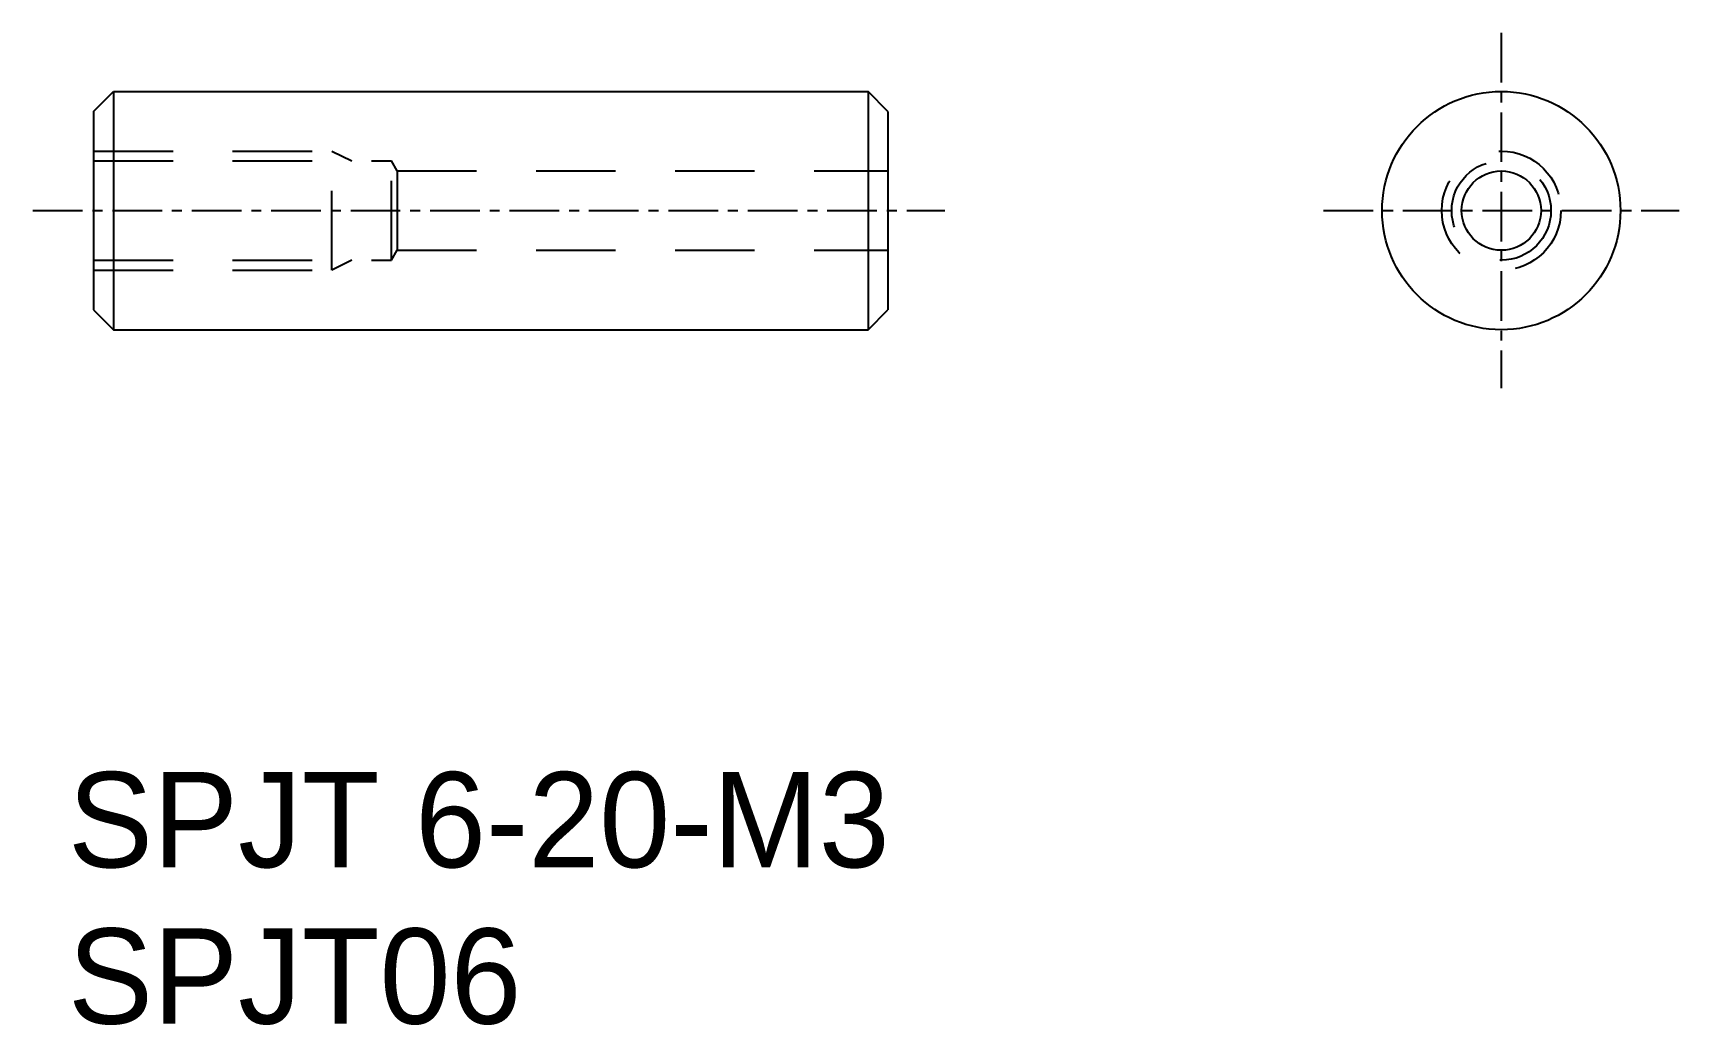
# Model space of a CAD drawing. Extents: x 321.9 to 363.4, y 121 to 146.
import ezdxf

# ---------------------------------------------------------------- set-up
doc = ezdxf.new("R2010")
doc.units = 0
doc.linetypes.add('CENTER', pattern=[2, 1.25, -0.25, 0.25, -0.25])
doc.linetypes.add('DASHED', pattern=[3.5, 2, -1.5])
doc.layers.get('0').update_dxf_attribs({"linetype": 'CONTINUOUS'})
doc.layers.add('CENTER', color=1, linetype='CENTER')

msp = doc.modelspace()

# ---------------------------------------------------------------- linework, layer by layer
at = {"color": 7, "linetype": 'CONTINUOUS'}
for p, q in [((323.461, 144.009), (323.961, 144.509)), ((323.961, 144.509), (323.961, 138.509)), ((323.961, 144.509), (342.961, 144.509)), ((342.961, 144.509), (342.961, 138.509)), ((343.461, 144.009), (342.961, 144.509)), ((323.461, 144.009), (323.461, 139.009)), ((343.461, 144.009), (343.461, 139.009)), ((323.461, 139.009), (323.961, 138.509)), ((342.961, 138.509), (343.461, 139.009)), ((323.961, 138.509), (342.961, 138.509))]:
    msp.add_line(p, q, dxfattribs=at)
for p, q in [((328.711, 144.509), (328.711, 144.509)), ((333.461, 144.509), (333.461, 144.509)), ((323.461, 143.009), (323.461, 140.009))]:
    msp.add_line(p, q)
at = {"color": 3, "linetype": 'DASHED'}
for p, q in [((323.461, 143.009), (329.461, 143.009)), ((329.461, 140.009), (329.461, 143.009)), ((329.461, 143.009), (329.961, 142.759)), ((323.461, 142.759), (330.961, 142.759)), ((330.961, 140.259), (330.961, 142.759)), ((331.105, 142.509), (330.961, 142.759)), ((331.105, 142.509), (331.105, 140.509)), ((331.105, 142.509), (343.461, 142.509)), ((330.961, 140.259), (331.105, 140.509)), ((331.105, 140.509), (343.461, 140.509)), ((323.461, 140.259), (330.961, 140.259)), ((329.961, 140.259), (329.461, 140.009)), ((323.461, 140.009), (329.461, 140.009))]:
    msp.add_line(p, q, dxfattribs=at)
at = {"color": 7, "linetype": 'CONTINUOUS'}
for radius in [3, 1]:
    msp.add_circle((358.904, 141.509), radius, dxfattribs=at)
at = {"color": 3, "linetype": 'DASHED'}
for radius in [1.5, 1.25]:
    msp.add_circle((358.904, 141.509), radius, dxfattribs=at)
at = {"layer": 'CENTER', "color": 1, "linetype": 'CENTER'}
for p, q in [((358.904, 145.984), (358.904, 137.033)), ((321.934, 141.509), (344.891, 141.509)), ((354.428, 141.509), (363.379, 141.509))]:
    msp.add_line(p, q, dxfattribs=at)

# ---------------------------------------------------------------- texts
at = {"color": 7, "linetype": 'CONTINUOUS'}
for s, p in [('SPJT 6-20-M3', (322.817, 124.969)), ('SPJT06', (322.817, 121.03))]:
    msp.add_text(s, height=2.4, dxfattribs=at).set_placement(p)

doc.saveas('drawing.dxf')
